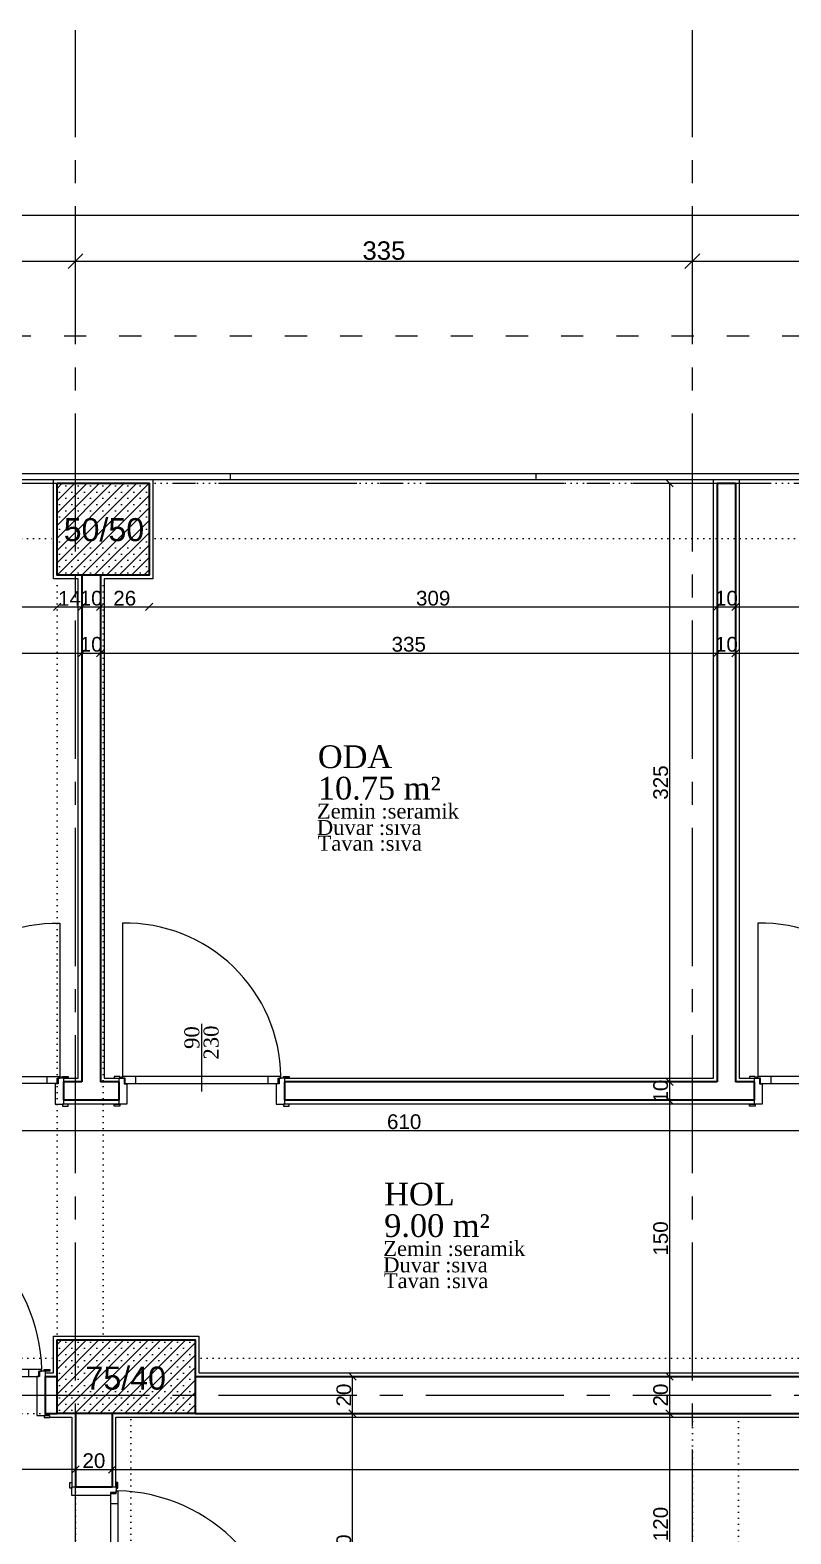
# Model space of a CAD drawing. Header units: centimetres. Extents: x 14449 to 53524, y -19051 to -10746.
# Drawn here: x 34950 to 35363, y -11988 to -11172 of the extents above; entities that cross this region are included whole.
import ezdxf

# ---------------------------------------------------------------- set-up
doc = ezdxf.new("R2010")
doc.units = ezdxf.units.CM
for name, pattern in [('ACAD_ISO03W100', [30, 12, -18]), ('CENTER2', [112.5, 75, -12.5, 12.5, -12.5]), ('DOT2', [3.175, 0, -3.175])]:
    doc.linetypes.add(name, pattern=pattern)
doc.layers.add('Kapi_Pencere', color=7, linetype='Continuous')
for name, color, linetype, lineweight in [('P-AKS', 255, 'Continuous', 5), ('P-KİRİŞ', 130, 'DOT2', 5), ('P-KOLON', 255, 'Continuous', 35), ('P-TARAMA', 252, 'Continuous', 5), ('P-ÖLÇÜ DIŞ', 245, 'Continuous', 9), ('P-ÖLÇÜ İÇ', 243, 'Continuous', 0), ('rtm-duv tugla', 22, 'Continuous', 35), ('rtm-kapı-ahsap', 35, 'Continuous', 13), ('rtm-mhl-yazı-malzeme', 7, 'Continuous', 13), ('rtm-pen-ahsap', 35, 'Continuous', 13), ('rtm-sıva', 252, 'Continuous', 15)]:
    doc.layers.add(name, color=color, linetype=linetype, lineweight=lineweight)
doc.styles.add('arial_1_18', font='arial.ttf', dxfattribs={"height": 0.2})
doc.styles.get("Standard").update_dxf_attribs({"font": 'arial.ttf'})
doc.styles.add('ölçü', font='times.ttf', dxfattribs={"height": 10})
doc.dimstyles.new('DIŞ ÖLÇÜ', dxfattribs={"dimtxt": 10, "dimasz": 8, "dimexe": 1.25, "dimexo": 0.625, "dimtad": 1, "dimdec": 0, "dimtxsty": 'Standard', "dimblk": 'OBLIQUE', "dimcen": 2.5, "dimse1": 1, "dimse2": 1, "dimclrd": 256, "dimclrt": 256, "dimadec": 0, "dimazin": 0, "dimtfac": 1, "dimtdec": 0, "dimtmove": 0, "dimatfit": 3, "dimldrblk": 'OBLIQUE', "dimfxl": 1, "dimarcsym": 0})
doc.dimstyles.new('İÇ ÖLÇÜ', dxfattribs={"dimtxt": 8, "dimasz": 4, "dimexe": 1.25, "dimexo": 0.625, "dimtad": 1, "dimdec": 0, "dimtxsty": 'Standard', "dimblk": 'OBLIQUE', "dimcen": 2.5, "dimse1": 1, "dimse2": 1, "dimclrd": 256, "dimclrt": 256, "dimadec": 0, "dimazin": 0, "dimtfac": 1, "dimtdec": 0, "dimtmove": 1, "dimatfit": 3, "dimldrblk": 'OBLIQUE', "dimfxl": 1, "dimarcsym": 0})

# ---------------------------------------------------------------- blocks, each defined once
blk = doc.blocks.new('IKUTGK')
at = {"layer": 'P-KİRİŞ'}
for points in [[(36296.89, -7196.1), (36663.39, -7196.1)], [(36713.39, -7196.1), (37338.39, -7196.1)], [(36296.89, -7226.1), (36663.39, -7226.1)], [(36713.39, -7226.1), (37338.39, -7226.1)], [(36663.39, -7661.1), (36663.39, -7246.1)], [(36688.39, -7661.1), (36688.39, -7246.1)], [(36306.89, -7671.1), (36663.39, -7671.1)], [(36738.39, -7671.1), (37318.39, -7671.1)], [(36306.89, -7701.1), (36663.39, -7701.1)], [(36673.39, -7701.1), (36673.39, -7846.1)], [(36703.39, -7701.1), (36703.39, -7846.1)], [(36738.39, -7701.1), (37008.39, -7701.1)], [(37008.39, -8046.1), (37008.39, -7701.1)], [(37033.39, -7701.1), (37318.39, -7701.1)], [(37033.39, -8046.1), (37033.39, -7701.1)]]:
    blk.add_lwpolyline(points, dxfattribs=at)
blk = doc.blocks.new('YTHTHTY')
at = {"layer": 'P-TARAMA', "lineweight": -3}
h = blk.add_hatch(dxfattribs=at)
h.set_pattern_fill('SACNCR', color=256, scale=2, style=0)
h.paths.add_polyline_path([(32561.7, -8996.94), (32511.7, -8996.94), (32511.7, -9046.94), (32561.7, -9046.94)])
h = blk.add_hatch(dxfattribs=at)
h.set_pattern_fill('SACNCR', color=256, scale=2, style=0)
h.paths.add_polyline_path([(32586.7, -9501.94), (32586.7, -9461.94), (32511.7, -9461.94), (32511.7, -9501.94)])
at = {"layer": 'P-KOLON', "linetype": 'Continuous'}
for points in [[(32511.7, -8996.94), (32561.7, -8996.94), (32561.7, -9046.94), (32511.7, -9046.94)], [(32511.7, -9461.94), (32586.7, -9461.94), (32586.7, -9501.94), (32511.7, -9501.94)]]:
    blk.add_lwpolyline(points, close=True, dxfattribs=at)
at = {"layer": 'P-KOLON', "linetype": 'Continuous', "style": 'arial_1_18'}
for s, p in [('50/50', (32515.29, -9028.42)), ('75/40', (32527.13, -9488.99))]:
    blk.add_text(s, height=12.5, dxfattribs=at).set_placement(p)
blk = doc.blocks.new('YTUJ7U')
at = {"layer": 'P-AKS', "linetype": 'CENTER2'}
for points in [[(28007.12, -9962.63), (28007.12, -8554.55)], [(28342.12, -9962.63), (28342.12, -8554.55)], [(25834.86, -8800.51), (29322.56, -8800.51)], [(25834.86, -9295.51), (29322.56, -9295.51)]]:
    blk.add_lwpolyline(points, dxfattribs=at)
blk = doc.blocks.new('KAPI')
at = {"layer": 'rtm-kapı-ahsap'}
for p, q in [((8056.46, 303.27), (8056.46, 217.24)), ((8057.45, 303.27), (8056.46, 303.27)), ((8056.48, 304.69), (8056.48, 307.73)), ((8056.48, 307.73), (8057.45, 307.73)), ((8057.45, 304.69), (8056.48, 304.69)), ((8057.39, 301.77), (8057.39, 303.27)), ((8057.45, 307.73), (8057.45, 304.69)), ((8057.45, 305.26), (8057.45, 302.29)), ((8057.45, 305.26), (8071.45, 305.26)), ((8057.45, 302.29), (8060.42, 302.29)), ((8060.42, 302.29), (8060.42, 300.8)), ((8072.58, 307.78), (8071.45, 307.78)), ((8071.45, 307.78), (8071.45, 304.69)), ((8071.45, 300.8), (8071.45, 305.26)), ((8071.45, 304.69), (8072.58, 304.69)), ((8072.58, 304.69), (8072.58, 307.78)), ((8056.46, 296.2), (8060.28, 296.2)), ((8060.28, 301.77), (8057.39, 301.77)), ((8060.28, 218.74), (8060.28, 301.77)), ((8060.42, 300.8), (8071.45, 300.8)), ((8056.46, 224.31), (8060.28, 224.31)), ((7973.28, 217.24), (8056.46, 217.24)), ((8057.45, 217.24), (8056.46, 217.24)), ((8056.48, 215.82), (8056.48, 212.78)), ((8057.45, 215.82), (8056.48, 215.82)), ((8056.48, 212.78), (8057.45, 212.78)), ((8057.39, 218.74), (8057.39, 217.24)), ((8060.28, 218.74), (8057.39, 218.74)), ((8057.45, 218.23), (8060.42, 218.23)), ((8057.45, 215.26), (8057.45, 218.23)), ((8057.45, 212.78), (8057.45, 215.82)), ((8057.45, 215.26), (8071.45, 215.26)), ((8060.42, 218.23), (8060.42, 219.71)), ((8060.42, 219.71), (8071.45, 219.71)), ((8071.45, 219.71), (8071.45, 215.26)), ((8071.45, 215.82), (8072.58, 215.82)), ((8071.45, 212.73), (8071.45, 215.82)), ((8072.58, 212.73), (8071.45, 212.73)), ((8072.58, 215.82), (8072.58, 212.73))]:
    blk.add_line(p, q, dxfattribs=at)
at = {"layer": 'rtm-kapı-ahsap', "const_width": 0.388}
blk.add_lwpolyline([(8056.86, 216.32, 1), (8056.86, 216.92, 1)], format="xyb", close=True, dxfattribs=at)
at = {"layer": 'rtm-kapı-ahsap'}
blk.add_arc((8057.71, 218.83), 84.45, 90.85375, 181.07615, dxfattribs=at)
blk = doc.blocks.new('_Oblique')
at = {"color": 0, "linetype": 'ByBlock', "lineweight": -2}
blk.add_line((-0.5, -0.5), (0.5, 0.5), dxfattribs=at)
blk = doc.blocks.new('*D4773')
at = {"layer": 'Defpoints', "color": 0, "transparency": 16777216}
for p in [(36102.89, -11272.58), (33016.48, -11284.75), (36102.89, -11284.75)]:
    blk.add_point(p, dxfattribs=at)
at = {"layer": 'P-ÖLÇÜ DIŞ', "color": 0, "lineweight": -2, "transparency": 16777216}
for p, q in [((33016.48, -11282.58), (33016.48, -11271.33)), ((36102.89, -11282.58), (36102.89, -11271.33))]:
    blk.add_line(p, q, dxfattribs=at)
at = {"layer": 'P-ÖLÇÜ DIŞ', "lineweight": -2, "transparency": 16777216}
blk.add_line((33016.48, -11272.58), (36102.89, -11272.58), dxfattribs=at)
at = {"layer": 'P-ÖLÇÜ DIŞ', "lineweight": -2, "transparency": 16777216, "xscale": 8, "yscale": 8, "zscale": 8, "rotation": 180}
blk.add_blockref('_Oblique', (33016.48, -11272.58), dxfattribs=at)
at = {"layer": 'P-ÖLÇÜ DIŞ', "lineweight": -2, "transparency": 16777216, "xscale": 8, "yscale": 8, "zscale": 8}
blk.add_blockref('_Oblique', (36102.89, -11272.58), dxfattribs=at)
at = {"layer": 'P-ÖLÇÜ DIŞ', "transparency": 16777216, "insert": (34559.69, -11266.85), "char_height": 10, "attachment_point": 5}
blk.add_mtext('3086', dxfattribs=at)
blk = doc.blocks.new('*D4780')
at = {"layer": 'Defpoints', "color": 0, "transparency": 16777216}
for p in [(34974.39, -11297.58), (34547.89, -11308.5), (34974.39, -11307.72)]:
    blk.add_point(p, dxfattribs=at)
at = {"layer": 'P-ÖLÇÜ DIŞ', "color": 0, "lineweight": -2, "transparency": 16777216}
for p, q in [((34547.89, -11307.58), (34547.89, -11296.33)), ((34974.39, -11307.1), (34974.39, -11296.33))]:
    blk.add_line(p, q, dxfattribs=at)
at = {"layer": 'P-ÖLÇÜ DIŞ', "lineweight": -2, "transparency": 16777216}
blk.add_line((34547.89, -11297.58), (34974.39, -11297.58), dxfattribs=at)
at = {"layer": 'P-ÖLÇÜ DIŞ', "lineweight": -2, "transparency": 16777216, "xscale": 8, "yscale": 8, "zscale": 8, "rotation": 180}
blk.add_blockref('_Oblique', (34547.89, -11297.58), dxfattribs=at)
at = {"layer": 'P-ÖLÇÜ DIŞ', "lineweight": -2, "transparency": 16777216, "xscale": 8, "yscale": 8, "zscale": 8}
blk.add_blockref('_Oblique', (34974.39, -11297.58), dxfattribs=at)
at = {"layer": 'P-ÖLÇÜ DIŞ', "transparency": 16777216, "insert": (34761.14, -11291.85), "char_height": 10, "attachment_point": 5}
blk.add_mtext('426', dxfattribs=at)
blk = doc.blocks.new('*D4781')
at = {"layer": 'Defpoints', "color": 0, "transparency": 16777216}
for p in [(35309.39, -11297.58), (34974.39, -11307.72), (35309.39, -11308.89)]:
    blk.add_point(p, dxfattribs=at)
at = {"layer": 'P-ÖLÇÜ DIŞ', "color": 0, "lineweight": -2, "transparency": 16777216}
for p, q in [((34974.39, -11307.1), (34974.39, -11296.33)), ((35309.39, -11307.58), (35309.39, -11296.33))]:
    blk.add_line(p, q, dxfattribs=at)
at = {"layer": 'P-ÖLÇÜ DIŞ', "lineweight": -2, "transparency": 16777216}
blk.add_line((34974.39, -11297.58), (35309.39, -11297.58), dxfattribs=at)
at = {"layer": 'P-ÖLÇÜ DIŞ', "lineweight": -2, "transparency": 16777216, "xscale": 8, "yscale": 8, "zscale": 8, "rotation": 180}
blk.add_blockref('_Oblique', (34974.39, -11297.58), dxfattribs=at)
at = {"layer": 'P-ÖLÇÜ DIŞ', "lineweight": -2, "transparency": 16777216, "xscale": 8, "yscale": 8, "zscale": 8}
blk.add_blockref('_Oblique', (35309.39, -11297.58), dxfattribs=at)
at = {"layer": 'P-ÖLÇÜ DIŞ', "transparency": 16777216, "insert": (35141.89, -11291.85), "char_height": 10, "attachment_point": 5}
blk.add_mtext('335', dxfattribs=at)
blk = doc.blocks.new('*D4782')
at = {"layer": 'Defpoints', "color": 0, "transparency": 16777216}
for p in [(35689.39, -11297.58), (35309.39, -11308.89), (35689.39, -11307.72)]:
    blk.add_point(p, dxfattribs=at)
at = {"layer": 'P-ÖLÇÜ DIŞ', "color": 0, "lineweight": -2, "transparency": 16777216}
for p, q in [((35309.39, -11307.58), (35309.39, -11296.33)), ((35689.39, -11307.1), (35689.39, -11296.33))]:
    blk.add_line(p, q, dxfattribs=at)
at = {"layer": 'P-ÖLÇÜ DIŞ', "lineweight": -2, "transparency": 16777216}
blk.add_line((35309.39, -11297.58), (35689.39, -11297.58), dxfattribs=at)
at = {"layer": 'P-ÖLÇÜ DIŞ', "lineweight": -2, "transparency": 16777216, "xscale": 8, "yscale": 8, "zscale": 8, "rotation": 180}
blk.add_blockref('_Oblique', (35309.39, -11297.58), dxfattribs=at)
at = {"layer": 'P-ÖLÇÜ DIŞ', "lineweight": -2, "transparency": 16777216, "xscale": 8, "yscale": 8, "zscale": 8}
blk.add_blockref('_Oblique', (35689.39, -11297.58), dxfattribs=at)
at = {"layer": 'P-ÖLÇÜ DIŞ', "transparency": 16777216, "insert": (35499.39, -11291.85), "char_height": 10, "attachment_point": 5}
blk.add_mtext('380', dxfattribs=at)
blk = doc.blocks.new('*D4826')
at = {"layer": 'Defpoints', "color": 0, "lineweight": 30, "transparency": 16777216}
for p in [(34964.39, -11483.73), (34964.39, -11485.25), (34597.89, -11486.17)]:
    blk.add_point(p, dxfattribs=at)
at = {"layer": 'P-ÖLÇÜ İÇ', "lineweight": -2, "transparency": 16777216}
blk.add_line((34597.89, -11485.25), (34964.39, -11485.25), dxfattribs=at)
at = {"layer": 'P-ÖLÇÜ İÇ', "lineweight": -2, "transparency": 16777216, "xscale": 4, "yscale": 4, "zscale": 4, "rotation": 180}
blk.add_blockref('_Oblique', (34597.89, -11485.25), dxfattribs=at)
at = {"layer": 'P-ÖLÇÜ İÇ', "lineweight": -2, "transparency": 16777216, "xscale": 4, "yscale": 4, "zscale": 4}
blk.add_blockref('_Oblique', (34964.39, -11485.25), dxfattribs=at)
at = {"layer": 'P-ÖLÇÜ İÇ', "transparency": 16777216, "insert": (34781.14, -11480.54), "char_height": 8, "attachment_point": 5}
blk.add_mtext('366', dxfattribs=at)
blk = doc.blocks.new('*D4827')
at = {"layer": 'Defpoints', "color": 0, "lineweight": 30, "transparency": 16777216}
for p in [(34964.39, -11483.73), (34977.89, -11483.73), (34977.89, -11485.25)]:
    blk.add_point(p, dxfattribs=at)
at = {"layer": 'P-ÖLÇÜ İÇ', "lineweight": -2, "transparency": 16777216}
blk.add_line((34964.39, -11485.25), (34977.89, -11485.25), dxfattribs=at)
at = {"layer": 'P-ÖLÇÜ İÇ', "lineweight": -2, "transparency": 16777216, "xscale": 4, "yscale": 4, "zscale": 4, "rotation": 180}
blk.add_blockref('_Oblique', (34964.39, -11485.25), dxfattribs=at)
at = {"layer": 'P-ÖLÇÜ İÇ', "lineweight": -2, "transparency": 16777216, "xscale": 4, "yscale": 4, "zscale": 4}
blk.add_blockref('_Oblique', (34977.89, -11485.25), dxfattribs=at)
at = {"layer": 'P-ÖLÇÜ İÇ', "transparency": 16777216, "insert": (34971.14, -11480.61), "char_height": 8, "attachment_point": 5}
blk.add_mtext('14', dxfattribs=at)
blk = doc.blocks.new('*D4828')
at = {"layer": 'Defpoints', "color": 0, "lineweight": 30, "transparency": 16777216}
for p in [(34977.89, -11483.73), (34987.89, -11484.28), (34987.89, -11485.25)]:
    blk.add_point(p, dxfattribs=at)
at = {"layer": 'P-ÖLÇÜ İÇ', "lineweight": -2, "transparency": 16777216}
blk.add_line((34977.89, -11485.25), (34987.89, -11485.25), dxfattribs=at)
at = {"layer": 'P-ÖLÇÜ İÇ', "lineweight": -2, "transparency": 16777216, "xscale": 4, "yscale": 4, "zscale": 4, "rotation": 180}
blk.add_blockref('_Oblique', (34977.89, -11485.25), dxfattribs=at)
at = {"layer": 'P-ÖLÇÜ İÇ', "lineweight": -2, "transparency": 16777216, "xscale": 4, "yscale": 4, "zscale": 4}
blk.add_blockref('_Oblique', (34987.89, -11485.25), dxfattribs=at)
at = {"layer": 'P-ÖLÇÜ İÇ', "transparency": 16777216, "insert": (34982.89, -11480.54), "char_height": 8, "attachment_point": 5}
blk.add_mtext('10', dxfattribs=at)
blk = doc.blocks.new('*D4829')
at = {"layer": 'Defpoints', "color": 0, "lineweight": 30, "transparency": 16777216}
for p in [(34987.89, -11484.28), (35014.39, -11484.28), (35014.39, -11485.25)]:
    blk.add_point(p, dxfattribs=at)
at = {"layer": 'P-ÖLÇÜ İÇ', "lineweight": -2, "transparency": 16777216}
blk.add_line((34987.89, -11485.25), (35014.39, -11485.25), dxfattribs=at)
at = {"layer": 'P-ÖLÇÜ İÇ', "lineweight": -2, "transparency": 16777216, "xscale": 4, "yscale": 4, "zscale": 4, "rotation": 180}
blk.add_blockref('_Oblique', (34987.89, -11485.25), dxfattribs=at)
at = {"layer": 'P-ÖLÇÜ İÇ', "lineweight": -2, "transparency": 16777216, "xscale": 4, "yscale": 4, "zscale": 4}
blk.add_blockref('_Oblique', (35014.39, -11485.25), dxfattribs=at)
at = {"layer": 'P-ÖLÇÜ İÇ', "transparency": 16777216, "insert": (35001.14, -11480.54), "char_height": 8, "attachment_point": 5}
blk.add_mtext('26', dxfattribs=at)
blk = doc.blocks.new('*D4830')
at = {"layer": 'Defpoints', "color": 0, "lineweight": 30, "transparency": 16777216}
for p in [(35014.39, -11484.28), (35322.89, -11484.15), (35322.89, -11485.25)]:
    blk.add_point(p, dxfattribs=at)
at = {"layer": 'P-ÖLÇÜ İÇ', "lineweight": -2, "transparency": 16777216}
blk.add_line((35014.39, -11485.25), (35322.89, -11485.25), dxfattribs=at)
at = {"layer": 'P-ÖLÇÜ İÇ', "lineweight": -2, "transparency": 16777216, "xscale": 4, "yscale": 4, "zscale": 4, "rotation": 180}
blk.add_blockref('_Oblique', (35014.39, -11485.25), dxfattribs=at)
at = {"layer": 'P-ÖLÇÜ İÇ', "lineweight": -2, "transparency": 16777216, "xscale": 4, "yscale": 4, "zscale": 4}
blk.add_blockref('_Oblique', (35322.89, -11485.25), dxfattribs=at)
at = {"layer": 'P-ÖLÇÜ İÇ', "transparency": 16777216, "insert": (35168.64, -11480.54), "char_height": 8, "attachment_point": 5}
blk.add_mtext('309', dxfattribs=at)
blk = doc.blocks.new('*D4831')
at = {"layer": 'Defpoints', "color": 0, "lineweight": 30, "transparency": 16777216}
for p in [(35322.89, -11484.15), (35332.89, -11485.25), (35332.89, -11485.59)]:
    blk.add_point(p, dxfattribs=at)
at = {"layer": 'P-ÖLÇÜ İÇ', "lineweight": -2, "transparency": 16777216}
blk.add_line((35322.89, -11485.25), (35332.89, -11485.25), dxfattribs=at)
at = {"layer": 'P-ÖLÇÜ İÇ', "lineweight": -2, "transparency": 16777216, "xscale": 4, "yscale": 4, "zscale": 4, "rotation": 180}
blk.add_blockref('_Oblique', (35322.89, -11485.25), dxfattribs=at)
at = {"layer": 'P-ÖLÇÜ İÇ', "lineweight": -2, "transparency": 16777216, "xscale": 4, "yscale": 4, "zscale": 4}
blk.add_blockref('_Oblique', (35332.89, -11485.25), dxfattribs=at)
at = {"layer": 'P-ÖLÇÜ İÇ', "transparency": 16777216, "insert": (35327.89, -11480.54), "char_height": 8, "attachment_point": 5}
blk.add_mtext('10', dxfattribs=at)
blk = doc.blocks.new('*D4833')
at = {"layer": 'Defpoints', "color": 0, "lineweight": 30, "transparency": 16777216}
for p in [(35332.89, -11485.59), (35639.39, -11485.25), (35639.39, -11485.59)]:
    blk.add_point(p, dxfattribs=at)
at = {"layer": 'P-ÖLÇÜ İÇ', "lineweight": -2, "transparency": 16777216}
blk.add_line((35332.89, -11485.25), (35639.39, -11485.25), dxfattribs=at)
at = {"layer": 'P-ÖLÇÜ İÇ', "lineweight": -2, "transparency": 16777216, "xscale": 4, "yscale": 4, "zscale": 4, "rotation": 180}
blk.add_blockref('_Oblique', (35332.89, -11485.25), dxfattribs=at)
at = {"layer": 'P-ÖLÇÜ İÇ', "lineweight": -2, "transparency": 16777216, "xscale": 4, "yscale": 4, "zscale": 4}
blk.add_blockref('_Oblique', (35639.39, -11485.25), dxfattribs=at)
at = {"layer": 'P-ÖLÇÜ İÇ', "transparency": 16777216, "insert": (35486.14, -11480.54), "char_height": 8, "attachment_point": 5}
blk.add_mtext('306', dxfattribs=at)
blk = doc.blocks.new('*D4845')
at = {"layer": 'Defpoints', "color": 0, "lineweight": 30, "transparency": 16777216}
for p in [(34567.89, -11510.27), (34977.89, -11510.27), (34977.89, -11510.27)]:
    blk.add_point(p, dxfattribs=at)
at = {"layer": 'P-ÖLÇÜ İÇ', "lineweight": -2, "transparency": 16777216}
blk.add_line((34567.89, -11510.27), (34977.89, -11510.27), dxfattribs=at)
at = {"layer": 'P-ÖLÇÜ İÇ', "lineweight": -2, "transparency": 16777216, "xscale": 4, "yscale": 4, "zscale": 4, "rotation": 180}
blk.add_blockref('_Oblique', (34567.89, -11510.27), dxfattribs=at)
at = {"layer": 'P-ÖLÇÜ İÇ', "lineweight": -2, "transparency": 16777216, "xscale": 4, "yscale": 4, "zscale": 4}
blk.add_blockref('_Oblique', (34977.89, -11510.27), dxfattribs=at)
at = {"layer": 'P-ÖLÇÜ İÇ', "transparency": 16777216, "insert": (34772.89, -11505.56), "char_height": 8, "attachment_point": 5}
blk.add_mtext('410', dxfattribs=at)
blk = doc.blocks.new('*D4846')
at = {"layer": 'Defpoints', "color": 0, "lineweight": 30, "transparency": 16777216}
for p in [(34977.89, -11510.27), (34987.89, -11510.27), (34987.89, -11510.27)]:
    blk.add_point(p, dxfattribs=at)
at = {"layer": 'P-ÖLÇÜ İÇ', "lineweight": -2, "transparency": 16777216}
blk.add_line((34977.89, -11510.27), (34987.89, -11510.27), dxfattribs=at)
at = {"layer": 'P-ÖLÇÜ İÇ', "lineweight": -2, "transparency": 16777216, "xscale": 4, "yscale": 4, "zscale": 4, "rotation": 180}
blk.add_blockref('_Oblique', (34977.89, -11510.27), dxfattribs=at)
at = {"layer": 'P-ÖLÇÜ İÇ', "lineweight": -2, "transparency": 16777216, "xscale": 4, "yscale": 4, "zscale": 4}
blk.add_blockref('_Oblique', (34987.89, -11510.27), dxfattribs=at)
at = {"layer": 'P-ÖLÇÜ İÇ', "transparency": 16777216, "insert": (34982.89, -11505.56), "char_height": 8, "attachment_point": 5}
blk.add_mtext('10', dxfattribs=at)
blk = doc.blocks.new('*D4847')
at = {"layer": 'Defpoints', "color": 0, "lineweight": 30, "transparency": 16777216}
for p in [(34987.89, -11510.27), (35322.89, -11510.27), (35322.89, -11510.27)]:
    blk.add_point(p, dxfattribs=at)
at = {"layer": 'P-ÖLÇÜ İÇ', "lineweight": -2, "transparency": 16777216}
blk.add_line((34987.89, -11510.27), (35322.89, -11510.27), dxfattribs=at)
at = {"layer": 'P-ÖLÇÜ İÇ', "lineweight": -2, "transparency": 16777216, "xscale": 4, "yscale": 4, "zscale": 4, "rotation": 180}
blk.add_blockref('_Oblique', (34987.89, -11510.27), dxfattribs=at)
at = {"layer": 'P-ÖLÇÜ İÇ', "lineweight": -2, "transparency": 16777216, "xscale": 4, "yscale": 4, "zscale": 4}
blk.add_blockref('_Oblique', (35322.89, -11510.27), dxfattribs=at)
at = {"layer": 'P-ÖLÇÜ İÇ', "transparency": 16777216, "insert": (35155.39, -11505.56), "char_height": 8, "attachment_point": 5}
blk.add_mtext('335', dxfattribs=at)
blk = doc.blocks.new('*D4848')
at = {"layer": 'Defpoints', "color": 0, "lineweight": 30, "transparency": 16777216}
for p in [(35322.89, -11510.27), (35332.89, -11510.27), (35332.89, -11510.27)]:
    blk.add_point(p, dxfattribs=at)
at = {"layer": 'P-ÖLÇÜ İÇ', "lineweight": -2, "transparency": 16777216}
blk.add_line((35322.89, -11510.27), (35332.89, -11510.27), dxfattribs=at)
at = {"layer": 'P-ÖLÇÜ İÇ', "lineweight": -2, "transparency": 16777216, "xscale": 4, "yscale": 4, "zscale": 4, "rotation": 180}
blk.add_blockref('_Oblique', (35322.89, -11510.27), dxfattribs=at)
at = {"layer": 'P-ÖLÇÜ İÇ', "lineweight": -2, "transparency": 16777216, "xscale": 4, "yscale": 4, "zscale": 4}
blk.add_blockref('_Oblique', (35332.89, -11510.27), dxfattribs=at)
at = {"layer": 'P-ÖLÇÜ İÇ', "transparency": 16777216, "insert": (35327.89, -11505.56), "char_height": 8, "attachment_point": 5}
blk.add_mtext('10', dxfattribs=at)
blk = doc.blocks.new('*D4849')
at = {"layer": 'Defpoints', "color": 0, "lineweight": 30, "transparency": 16777216}
for p in [(35332.89, -11510.27), (35667.89, -11510.27), (35667.89, -11510.27)]:
    blk.add_point(p, dxfattribs=at)
at = {"layer": 'P-ÖLÇÜ İÇ', "lineweight": -2, "transparency": 16777216}
blk.add_line((35332.89, -11510.27), (35667.89, -11510.27), dxfattribs=at)
at = {"layer": 'P-ÖLÇÜ İÇ', "lineweight": -2, "transparency": 16777216, "xscale": 4, "yscale": 4, "zscale": 4, "rotation": 180}
blk.add_blockref('_Oblique', (35332.89, -11510.27), dxfattribs=at)
at = {"layer": 'P-ÖLÇÜ İÇ', "lineweight": -2, "transparency": 16777216, "xscale": 4, "yscale": 4, "zscale": 4}
blk.add_blockref('_Oblique', (35667.89, -11510.27), dxfattribs=at)
at = {"layer": 'P-ÖLÇÜ İÇ', "transparency": 16777216, "insert": (35500.39, -11505.56), "char_height": 8, "attachment_point": 5}
blk.add_mtext('335', dxfattribs=at)
blk = doc.blocks.new('*D4720')
at = {"layer": 'Defpoints', "color": 0, "lineweight": 30, "transparency": 16777216}
for p in [(34847.89, -11769.76), (35457.89, -11769.41), (35457.89, -11770.64)]:
    blk.add_point(p, dxfattribs=at)
at = {"layer": 'P-ÖLÇÜ İÇ', "lineweight": -2, "transparency": 16777216}
blk.add_line((34847.89, -11769.41), (35457.89, -11769.41), dxfattribs=at)
at = {"layer": 'P-ÖLÇÜ İÇ', "lineweight": -2, "transparency": 16777216, "xscale": 4, "yscale": 4, "zscale": 4, "rotation": 180}
blk.add_blockref('_Oblique', (34847.89, -11769.41), dxfattribs=at)
at = {"layer": 'P-ÖLÇÜ İÇ', "lineweight": -2, "transparency": 16777216, "xscale": 4, "yscale": 4, "zscale": 4}
blk.add_blockref('_Oblique', (35457.89, -11769.41), dxfattribs=at)
at = {"layer": 'P-ÖLÇÜ İÇ', "transparency": 16777216, "insert": (35152.89, -11764.7), "char_height": 8, "attachment_point": 5}
blk.add_mtext('610', dxfattribs=at)
blk = doc.blocks.new('*D4748')
at = {"layer": 'Defpoints', "color": 0, "lineweight": 30, "transparency": 16777216}
for p in [(35296.92, -11418.05), (35296.92, -11743.05), (35296.92, -11743.05)]:
    blk.add_point(p, dxfattribs=at)
at = {"layer": 'P-ÖLÇÜ İÇ', "lineweight": -2, "transparency": 16777216}
blk.add_line((35296.92, -11418.05), (35296.92, -11743.05), dxfattribs=at)
at = {"layer": 'P-ÖLÇÜ İÇ', "lineweight": -2, "transparency": 16777216, "xscale": 4, "yscale": 4, "zscale": 4}
for p, rotation in [((35296.92, -11418.05), 90), ((35296.92, -11743.05), 270)]:
    blk.add_blockref('_Oblique', p, dxfattribs=dict(at, rotation=rotation))
at = {"layer": 'P-ÖLÇÜ İÇ', "transparency": 16777216, "insert": (35292.21, -11580.55), "char_height": 8, "attachment_point": 5, "rotation": 90}
blk.add_mtext('325', dxfattribs=at)
blk = doc.blocks.new('*D4749')
at = {"layer": 'Defpoints', "color": 0, "lineweight": 30, "transparency": 16777216}
for p in [(35296.92, -11743.05), (35296.92, -11753.05), (35296.92, -11753.05)]:
    blk.add_point(p, dxfattribs=at)
at = {"layer": 'P-ÖLÇÜ İÇ', "lineweight": -2, "transparency": 16777216}
blk.add_line((35296.92, -11743.05), (35296.92, -11753.05), dxfattribs=at)
at = {"layer": 'P-ÖLÇÜ İÇ', "lineweight": -2, "transparency": 16777216, "xscale": 4, "yscale": 4, "zscale": 4}
for p, rotation in [((35296.92, -11743.05), 90), ((35296.92, -11753.05), 270)]:
    blk.add_blockref('_Oblique', p, dxfattribs=dict(at, rotation=rotation))
at = {"layer": 'P-ÖLÇÜ İÇ', "transparency": 16777216, "insert": (35292.21, -11748.05), "char_height": 8, "attachment_point": 5, "rotation": 90}
blk.add_mtext('10', dxfattribs=at)
blk = doc.blocks.new('*D4750')
at = {"layer": 'Defpoints', "color": 0, "lineweight": 30, "transparency": 16777216}
for p in [(35296.92, -11753.05), (35296.92, -11903.05), (35296.92, -11903.05)]:
    blk.add_point(p, dxfattribs=at)
at = {"layer": 'P-ÖLÇÜ İÇ', "lineweight": -2, "transparency": 16777216}
blk.add_line((35296.92, -11753.05), (35296.92, -11903.05), dxfattribs=at)
at = {"layer": 'P-ÖLÇÜ İÇ', "lineweight": -2, "transparency": 16777216, "xscale": 4, "yscale": 4, "zscale": 4}
for p, rotation in [((35296.92, -11753.05), 90), ((35296.92, -11903.05), 270)]:
    blk.add_blockref('_Oblique', p, dxfattribs=dict(at, rotation=rotation))
at = {"layer": 'P-ÖLÇÜ İÇ', "transparency": 16777216, "insert": (35292.21, -11828.05), "char_height": 8, "attachment_point": 5, "rotation": 90}
blk.add_mtext('150', dxfattribs=at)
blk = doc.blocks.new('*D4751')
at = {"layer": 'Defpoints', "color": 0, "lineweight": 30, "transparency": 16777216}
for p in [(35296.92, -11903.05), (35296.92, -11923.05), (35301.15, -11923.05)]:
    blk.add_point(p, dxfattribs=at)
at = {"layer": 'P-ÖLÇÜ İÇ', "lineweight": -2, "transparency": 16777216}
blk.add_line((35296.92, -11903.05), (35296.92, -11923.05), dxfattribs=at)
at = {"layer": 'P-ÖLÇÜ İÇ', "lineweight": -2, "transparency": 16777216, "xscale": 4, "yscale": 4, "zscale": 4}
for p, rotation in [((35296.92, -11903.05), 90), ((35296.92, -11923.05), 270)]:
    blk.add_blockref('_Oblique', p, dxfattribs=dict(at, rotation=rotation))
at = {"layer": 'P-ÖLÇÜ İÇ', "transparency": 16777216, "insert": (35292.21, -11913.05), "char_height": 8, "attachment_point": 5, "rotation": 90}
blk.add_mtext('20', dxfattribs=at)
blk = doc.blocks.new('*D4752')
at = {"layer": 'Defpoints', "color": 0, "lineweight": 30, "transparency": 16777216}
for p in [(35301.15, -11923.05), (35296.92, -12043.05), (35298.08, -12043.05)]:
    blk.add_point(p, dxfattribs=at)
at = {"layer": 'P-ÖLÇÜ İÇ', "lineweight": -2, "transparency": 16777216}
blk.add_line((35296.92, -11923.05), (35296.92, -12043.05), dxfattribs=at)
at = {"layer": 'P-ÖLÇÜ İÇ', "lineweight": -2, "transparency": 16777216, "xscale": 4, "yscale": 4, "zscale": 4}
for p, rotation in [((35296.92, -11923.05), 90), ((35296.92, -12043.05), 270)]:
    blk.add_blockref('_Oblique', p, dxfattribs=dict(at, rotation=rotation))
at = {"layer": 'P-ÖLÇÜ İÇ', "transparency": 16777216, "insert": (35292.21, -11983.05), "char_height": 8, "attachment_point": 5, "rotation": 90}
blk.add_mtext('120', dxfattribs=at)
blk = doc.blocks.new('*D4760')
at = {"layer": 'Defpoints', "color": 0, "lineweight": 30, "transparency": 16777216}
for p in [(35124.84, -11923.05), (35124.84, -11923.05), (35126.05, -12073.05)]:
    blk.add_point(p, dxfattribs=at)
at = {"layer": 'P-ÖLÇÜ İÇ', "lineweight": -2, "transparency": 16777216}
blk.add_line((35124.84, -12073.05), (35124.84, -11923.05), dxfattribs=at)
at = {"layer": 'P-ÖLÇÜ İÇ', "lineweight": -2, "transparency": 16777216, "xscale": 4, "yscale": 4, "zscale": 4}
for p, rotation in [((35124.84, -11923.05), 90), ((35124.84, -12073.05), 270)]:
    blk.add_blockref('_Oblique', p, dxfattribs=dict(at, rotation=rotation))
at = {"layer": 'P-ÖLÇÜ İÇ', "transparency": 16777216, "insert": (35120.13, -11998.05), "char_height": 8, "attachment_point": 5, "rotation": 90}
blk.add_mtext('150', dxfattribs=at)
blk = doc.blocks.new('*D4761')
at = {"layer": 'Defpoints', "color": 0, "lineweight": 30, "transparency": 16777216}
for p in [(35124.84, -11903.05), (35124.84, -11903.05), (35124.84, -11923.05)]:
    blk.add_point(p, dxfattribs=at)
at = {"layer": 'P-ÖLÇÜ İÇ', "lineweight": -2, "transparency": 16777216}
blk.add_line((35124.84, -11923.05), (35124.84, -11903.05), dxfattribs=at)
at = {"layer": 'P-ÖLÇÜ İÇ', "lineweight": -2, "transparency": 16777216, "xscale": 4, "yscale": 4, "zscale": 4}
for p, rotation in [((35124.84, -11903.05), 90), ((35124.84, -11923.05), 270)]:
    blk.add_blockref('_Oblique', p, dxfattribs=dict(at, rotation=rotation))
at = {"layer": 'P-ÖLÇÜ İÇ', "transparency": 16777216, "insert": (35120.13, -11913.05), "char_height": 8, "attachment_point": 5, "rotation": 90}
blk.add_mtext('20', dxfattribs=at)
blk = doc.blocks.new('*D4907')
at = {"layer": 'Defpoints', "color": 0, "lineweight": 30, "transparency": 16777216}
for p in [(34974.39, -11953.43), (34994.39, -11953.43), (34994.39, -11953.43)]:
    blk.add_point(p, dxfattribs=at)
at = {"layer": 'P-ÖLÇÜ İÇ', "lineweight": -2, "transparency": 16777216}
blk.add_line((34974.39, -11953.43), (34994.39, -11953.43), dxfattribs=at)
at = {"layer": 'P-ÖLÇÜ İÇ', "lineweight": -2, "transparency": 16777216, "xscale": 4, "yscale": 4, "zscale": 4, "rotation": 180}
blk.add_blockref('_Oblique', (34974.39, -11953.43), dxfattribs=at)
at = {"layer": 'P-ÖLÇÜ İÇ', "lineweight": -2, "transparency": 16777216, "xscale": 4, "yscale": 4, "zscale": 4}
blk.add_blockref('_Oblique', (34994.39, -11953.43), dxfattribs=at)
at = {"layer": 'P-ÖLÇÜ İÇ', "transparency": 16777216, "insert": (34984.39, -11948.72), "char_height": 8, "attachment_point": 5}
blk.add_mtext('20', dxfattribs=at)
blk = doc.blocks.new('*D4908')
at = {"layer": 'Defpoints', "color": 0, "lineweight": 30, "transparency": 16777216}
for p in [(34994.39, -11953.43), (35798.39, -11953), (35798.39, -11953.43)]:
    blk.add_point(p, dxfattribs=at)
at = {"layer": 'P-ÖLÇÜ İÇ', "lineweight": -2, "transparency": 16777216}
blk.add_line((34994.39, -11953.43), (35798.39, -11953.43), dxfattribs=at)
at = {"layer": 'P-ÖLÇÜ İÇ', "lineweight": -2, "transparency": 16777216, "xscale": 4, "yscale": 4, "zscale": 4, "rotation": 180}
blk.add_blockref('_Oblique', (34994.39, -11953.43), dxfattribs=at)
at = {"layer": 'P-ÖLÇÜ İÇ', "lineweight": -2, "transparency": 16777216, "xscale": 4, "yscale": 4, "zscale": 4}
blk.add_blockref('_Oblique', (35798.39, -11953.43), dxfattribs=at)
at = {"layer": 'P-ÖLÇÜ İÇ', "transparency": 16777216, "insert": (35396.39, -11948.72), "char_height": 8, "attachment_point": 5}
blk.add_mtext('804', dxfattribs=at)
blk = doc.blocks.new('*D4911')
at = {"layer": 'Defpoints', "color": 0, "lineweight": 30, "transparency": 16777216}
for p in [(34110.39, -11953.43), (34110.39, -11953.43), (34974.39, -11953.43)]:
    blk.add_point(p, dxfattribs=at)
at = {"layer": 'P-ÖLÇÜ İÇ', "lineweight": -2, "transparency": 16777216}
blk.add_line((34974.39, -11953.43), (34110.39, -11953.43), dxfattribs=at)
at = {"layer": 'P-ÖLÇÜ İÇ', "lineweight": -2, "transparency": 16777216, "xscale": 4, "yscale": 4, "zscale": 4, "rotation": 180}
blk.add_blockref('_Oblique', (34110.39, -11953.43), dxfattribs=at)
at = {"layer": 'P-ÖLÇÜ İÇ', "lineweight": -2, "transparency": 16777216, "xscale": 4, "yscale": 4, "zscale": 4}
blk.add_blockref('_Oblique', (34974.39, -11953.43), dxfattribs=at)
at = {"layer": 'P-ÖLÇÜ İÇ', "transparency": 16777216, "insert": (34542.39, -11948.72), "char_height": 8, "attachment_point": 5}
blk.add_mtext('864', dxfattribs=at)
blk = doc.blocks.new('K-100')
at = {"layer": 'rtm-kapı-ahsap'}
for p, q in [((-34310.84, -13701.23), (-34309.69, -13701.23)), ((-34310.84, -13704.35), (-34310.84, -13701.23)), ((-34309.69, -13704.35), (-34310.84, -13704.35)), ((-34309.69, -13701.23), (-34309.69, -13704.35)), ((-34309.69, -13708.28), (-34309.69, -13703.78)), ((-34285.45, -13703.78), (-34309.69, -13703.78)), ((-34285.45, -13701.28), (-34285.45, -13704.35)), ((-34284.47, -13701.28), (-34285.45, -13701.28)), ((-34285.45, -13703.78), (-34285.45, -13706.78)), ((-34285.45, -13704.35), (-34284.47, -13704.35)), ((-34284.47, -13704.35), (-34284.47, -13701.28)), ((-34288.45, -13708.28), (-34309.69, -13708.28)), ((-34285.45, -13706.78), (-34288.45, -13706.78)), ((-34288.45, -13706.78), (-34288.45, -13708.28)), ((-34288.32, -13801.27), (-34288.32, -13707.3)), ((-34288.32, -13707.3), (-34285.4, -13707.3)), ((-34285.45, -13705.79), (-34284.45, -13705.79)), ((-34285.4, -13707.3), (-34285.4, -13705.79)), ((-34284.45, -13705.79), (-34284.45, -13802.79)), ((-34284.45, -13712.93), (-34288.32, -13712.93)), ((-34309.69, -13800.29), (-34309.69, -13804.79)), ((-34288.45, -13800.29), (-34309.69, -13800.29)), ((-34288.45, -13801.79), (-34288.45, -13800.29)), ((-34285.45, -13801.79), (-34288.45, -13801.79)), ((-34284.45, -13795.64), (-34288.32, -13795.64)), ((-34288.32, -13801.27), (-34285.4, -13801.27)), ((-34285.45, -13804.79), (-34285.45, -13801.79)), ((-34285.45, -13802.79), (-34284.45, -13802.79)), ((-34285.4, -13801.27), (-34285.4, -13802.79)), ((-34192.99, -13802.79), (-34284.45, -13802.79)), ((-34309.69, -13804.22), (-34310.84, -13804.22)), ((-34310.84, -13804.22), (-34310.84, -13807.34)), ((-34310.84, -13807.34), (-34309.69, -13807.34)), ((-34309.69, -13807.34), (-34309.69, -13804.22)), ((-34285.45, -13804.79), (-34309.69, -13804.79)), ((-34285.45, -13807.29), (-34285.45, -13804.22)), ((-34285.45, -13804.22), (-34284.47, -13804.22)), ((-34284.47, -13807.29), (-34285.45, -13807.29)), ((-34284.47, -13804.22), (-34284.47, -13807.29))]:
    blk.add_line(p, q, dxfattribs=at)
at = {"layer": 'rtm-kapı-ahsap', "const_width": 0.392}
blk.add_lwpolyline([(-34284.86, -13803.72, -1), (-34284.86, -13803.11, -1)], format="xyb", close=True, dxfattribs=at)
at = {"layer": 'rtm-kapı-ahsap'}
blk.add_arc((-34286.59, -13799.42), 93.66, 357.9436, 88.6917, dxfattribs=at)

msp = doc.modelspace()

# ---------------------------------------------------------------- linework, layer by layer
at = {"layer": 'Kapi_Pencere', "linetype": 'Continuous', "lineweight": 25}
msp.add_line((35042.89, -11711.61), (35042.89, -11748.3), dxfattribs=at)
at = {"layer": 'rtm-duv tugla'}
for p, q in [((35322.89, -11418.05), (35322.89, -11743.05)), ((35322.89, -11418.05), (35332.89, -11418.05)), ((35332.89, -11418.05), (35332.89, -11743.05)), ((34977.89, -11468.05), (34977.89, -11743.05)), ((34987.89, -11468.05), (34987.89, -11743.05)), ((34977.89, -11743.05), (34967.89, -11743.05)), ((34967.89, -11743.05), (34967.89, -11753.05)), ((34997.89, -11743.05), (34987.89, -11743.05)), ((34997.89, -11743.05), (34997.89, -11753.05)), ((35322.89, -11743.05), (35087.89, -11743.05)), ((35087.89, -11743.05), (35087.89, -11753.05)), ((35342.89, -11743.05), (35332.89, -11743.05)), ((35342.89, -11743.05), (35342.89, -11753.05)), ((34997.89, -11753.05), (34967.89, -11753.05)), ((35342.89, -11753.05), (35087.89, -11753.05)), ((34957.89, -11903.05), (34964.68, -11903.05)), ((34957.89, -11903.05), (34957.89, -11923.05)), ((35039.39, -11903.05), (35457.89, -11903.05)), ((34957.89, -11923.05), (34964.39, -11923.05)), ((34974.39, -11923.05), (34974.39, -11963.05)), ((34994.39, -11923.05), (34994.39, -11963.05)), ((35039.39, -11923.05), (35619.39, -11923.05)), ((34994.39, -11963.05), (34974.39, -11963.05))]:
    msp.add_line(p, q, dxfattribs=at)
at = {"layer": 'rtm-pen-ahsap'}
for p, q in [((35058.48, -11413.05), (35058.48, -11416.05)), ((35224.48, -11413.05), (35224.48, -11416.05))]:
    msp.add_line(p, q, dxfattribs=at)
msp.add_lwpolyline([(33066.48, -11416.05), (36052.89, -11416.05), (36052.89, -11413.05), (33066.48, -11413.05), (33066.48, -11416.05)], dxfattribs=at)
at = {"layer": 'rtm-sıva', "linetype": 'ACAD_ISO03W100'}
msp.add_line((33018.16, -11338.05), (36104.59, -11338.05), dxfattribs=at)
at = {"layer": 'rtm-sıva'}
for points in [[(34967.89, -11741.05), (34975.89, -11741.05), (34975.89, -11470.05), (34962.39, -11470.05), (34962.39, -11416.05), (35016.39, -11416.05), (35016.39, -11470.05), (34989.89, -11470.05), (34989.89, -11741.05), (34997.89, -11741.05)], [(35087.89, -11741.05), (35320.89, -11741.05), (35320.89, -11416.05), (35334.89, -11416.05), (35334.89, -11741.05), (35342.89, -11741.05)], [(34997.89, -11755.05), (34967.89, -11755.05)], [(35342.89, -11755.05), (35087.89, -11755.05)], [(34957.89, -11901.05), (34962.39, -11901.05), (34962.39, -11881.05), (35041.39, -11881.05), (35041.39, -11901.05), (35455.89, -11901.05), (35455.89, -11853.05)], [(34957.89, -11925.05), (34972.39, -11925.05), (34972.39, -11963.05)], [(34996.39, -11963.05), (34996.39, -11925.05), (35701.39, -11925.05)]]:
    msp.add_lwpolyline(points, dxfattribs=at)

# ---------------------------------------------------------------- block references
at = {"layer": 'rtm-kapı-ahsap', "lineweight": 30, "xscale": -1, "rotation": 90}
msp.add_blockref('KAPI', (35183.15, -3683.61), dxfattribs=at)
at = {"layer": 'rtm-kapı-ahsap', "lineweight": 30, "rotation": 270}
for p in [(34782.64, -3683.61), (35127.64, -3683.61)]:
    msp.add_blockref('KAPI', p, dxfattribs=at)
at = {"layer": 'rtm-kapı-ahsap', "lineweight": 30, "xscale": -0.990000000000001, "yscale": 0.990000000000001, "zscale": 0.990000000000001, "rotation": 270}
msp.add_blockref('K-100', (48524.64, 22042.51), dxfattribs=at)
at = {"layer": 'rtm-kapı-ahsap', "lineweight": 30, "xscale": 0.990000000000001, "yscale": 0.990000000000001, "zscale": 0.990000000000001}
msp.add_blockref('K-100', (68938.99, 1603.69), dxfattribs=at)
at = {"layer": 'rtm-sıva'}
for name, p in [('YTUJ7U', (6967.28, -2617.54)), ('YTHTHTY', (2452.7, -2421.11)), ('IKUTGK', (-1699, -4221.95))]:
    msp.add_blockref(name, p, dxfattribs=at)

# ---------------------------------------------------------------- texts
at = {"layer": 'Kapi_Pencere', "linetype": 'Continuous', "lineweight": 25, "style": 'ölçü'}
for s, p in [('90', (35041.67, -11725.15)), ('230', (35052.13, -11730.95))]:
    msp.add_text(s, height=8.165, rotation=90.08466, dxfattribs=at).set_placement(p)
at = {"layer": 'rtm-mhl-yazı-malzeme', "lineweight": 30, "style": 'ölçü'}
for s, p in [('ODA', (35106.02, -11572.69)), ('10.75 m²', (35106.02, -11589.78)), ('HOL', (35142.03, -11810.13)), ('9.00 m²', (35142.03, -11827.23))]:
    msp.add_text(s, height=12.346, dxfattribs=at).set_placement(p)
at = {"layer": 'rtm-mhl-yazı-malzeme', "style": 'ölçü'}
for s, p in [('Zemin :seramik', (35105.51, -11600.09)), ('Duvar :sıva', (35105.51, -11608.98)), ('Tavan :sıva', (35105.82, -11617.56)), ('Zemin :seramik', (35141.52, -11837.54)), ('Duvar :sıva', (35141.52, -11846.42)), ('Tavan :sıva', (35141.83, -11855))]:
    msp.add_text(s, height=8.1003, dxfattribs=at).set_placement(p)

# ---------------------------------------------------------------- dimensions: what is measured, and where the dimension line sits
at = {"layer": 'P-ÖLÇÜ DIŞ'}
for base, p1, p2, override, picture, middle in [((36102.89, -11272.58), (33016.48, -11284.75), (36102.89, -11284.75), {"dimse1": 0, "dimse2": 0, "dimfxl": 10, "dimfxlon": 1}, '*D4773', (34559.69, -11266.85)), ((34974.394748, -11297.583056), (34547.894749, -11308.50389), (34974.394748, -11307.721595), {"dimse1": 0, "dimse2": 0, "dimtmove": 1, "dimfxl": 10, "dimfxlon": 1}, '*D4780', (34761.144748, -11291.852327)), ((35309.39, -11297.58), (34974.39, -11307.72), (35309.39, -11308.89), {"dimse1": 0, "dimse2": 0, "dimtmove": 1, "dimfxl": 10, "dimfxlon": 1}, '*D4781', (35141.89, -11291.85)), ((35689.39, -11297.58), (35309.39, -11308.89), (35689.39, -11307.72), {"dimse1": 0, "dimse2": 0, "dimtmove": 1, "dimfxl": 10, "dimfxlon": 1}, '*D4782', (35499.39, -11291.85))]:
    dim = msp.add_linear_dim(base=base, p1=p1, p2=p2, dimstyle='DIŞ ÖLÇÜ', override=override, dxfattribs=at)
    dim.commit()
    dim.dimension.update_dxf_attribs({"geometry": picture, "text_midpoint": middle})
at = {"layer": 'P-ÖLÇÜ İÇ'}
for base, p1, p2, picture, middle in [((35296.92, -11743.05), (35296.92, -11418.05), (35296.92, -11743.05), '*D4748', (35292.21, -11580.55)), ((35296.92, -11903.05), (35296.92, -11753.05), (35296.92, -11903.05), '*D4750', (35292.21, -11828.05)), ((35124.84, -11903.05), (35124.84, -11923.05), (35124.84, -11903.05), '*D4761', (35120.13, -11913.05)), ((35296.92, -11923.05), (35296.92, -11903.05), (35301.15, -11923.05), '*D4751', (35292.21, -11913.05)), ((35124.84, -11923.05), (35126.05, -12073.05), (35124.84, -11923.05), '*D4760', (35120.13, -11998.05)), ((35296.92, -12043.05), (35301.15, -11923.05), (35298.08, -12043.05), '*D4752', (35292.21, -11983.05))]:
    dim = msp.add_linear_dim(base=base, p1=p1, p2=p2, angle=90, dimstyle='İÇ ÖLÇÜ', dxfattribs=at)
    dim.commit()
    dim.dimension.update_dxf_attribs({"geometry": picture, "text_midpoint": middle})
for base, p1, p2, picture, middle in [((34964.394748, -11485.248847), (34597.894749, -11486.167145), (34964.394748, -11483.734741), '*D4826', (34781.144748, -11480.536535)), ((35014.394748, -11485.248847), (34987.894749, -11484.276484), (35014.394748, -11484.276484), '*D4829', (35001.144748, -11480.539264)), ((35322.894749, -11485.248847), (35014.394748, -11484.276484), (35322.894749, -11484.147667), '*D4830', (35168.644748, -11480.536535)), ((35639.394748, -11485.248847), (35332.894749, -11485.592306), (35639.394748, -11485.592306), '*D4833', (35486.144748, -11480.536535)), ((34977.89, -11510.27), (34567.89, -11510.27), (34977.89, -11510.27), '*D4845', (34772.89, -11505.56)), ((35322.89, -11510.27), (34987.89, -11510.27), (35322.89, -11510.27), '*D4847', (35155.39, -11505.56)), ((35667.89, -11510.27), (35332.89, -11510.27), (35667.89, -11510.27), '*D4849', (35500.39, -11505.56)), ((35457.89, -11769.41), (34847.89, -11769.76), (35457.89, -11770.64), '*D4720', (35152.89, -11764.7)), ((34110.39, -11953.43), (34974.39, -11953.43), (34110.39, -11953.43), '*D4911', (34542.39, -11948.72)), ((34994.39, -11953.43), (34974.39, -11953.43), (34994.39, -11953.43), '*D4907', (34984.39, -11948.72)), ((35798.39, -11953.43), (34994.39, -11953.43), (35798.39, -11953), '*D4908', (35396.39, -11948.72))]:
    dim = msp.add_linear_dim(base=base, p1=p1, p2=p2, dimstyle='İÇ ÖLÇÜ', dxfattribs=at)
    dim.commit()
    dim.dimension.update_dxf_attribs({"geometry": picture, "text_midpoint": middle})
for base, p1, p2, picture, middle in [((34977.894749, -11485.248847), (34964.394748, -11483.734741), (34977.894749, -11483.734741), '*D4827', (34971.144748, -11485.248847)), ((34987.89, -11485.25), (34977.89, -11483.73), (34987.89, -11484.28), '*D4828', (34982.89, -11485.25)), ((35332.89, -11485.25), (35322.89, -11484.15), (35332.89, -11485.59), '*D4831', (35327.89, -11485.25)), ((34987.89, -11510.27), (34977.89, -11510.27), (34987.89, -11510.27), '*D4846', (34982.89, -11510.27)), ((35332.89, -11510.27), (35322.89, -11510.27), (35332.89, -11510.27), '*D4848', (35327.89, -11510.27))]:
    dim = msp.add_linear_dim(base=base, p1=p1, p2=p2, dimstyle='İÇ ÖLÇÜ', dxfattribs=at)
    dim.commit()
    dim.dimension.update_dxf_attribs({"geometry": picture, "text_midpoint": middle, "dimtype": 160})
dim = msp.add_linear_dim(base=(35296.92, -11753.05), p1=(35296.92, -11743.05), p2=(35296.92, -11753.05), angle=90, dimstyle='İÇ ÖLÇÜ', dxfattribs=at)
dim.commit()
dim.dimension.update_dxf_attribs({"geometry": '*D4749', "text_midpoint": (35296.92, -11748.05), "dimtype": 160})

doc.saveas('drawing.dxf')
